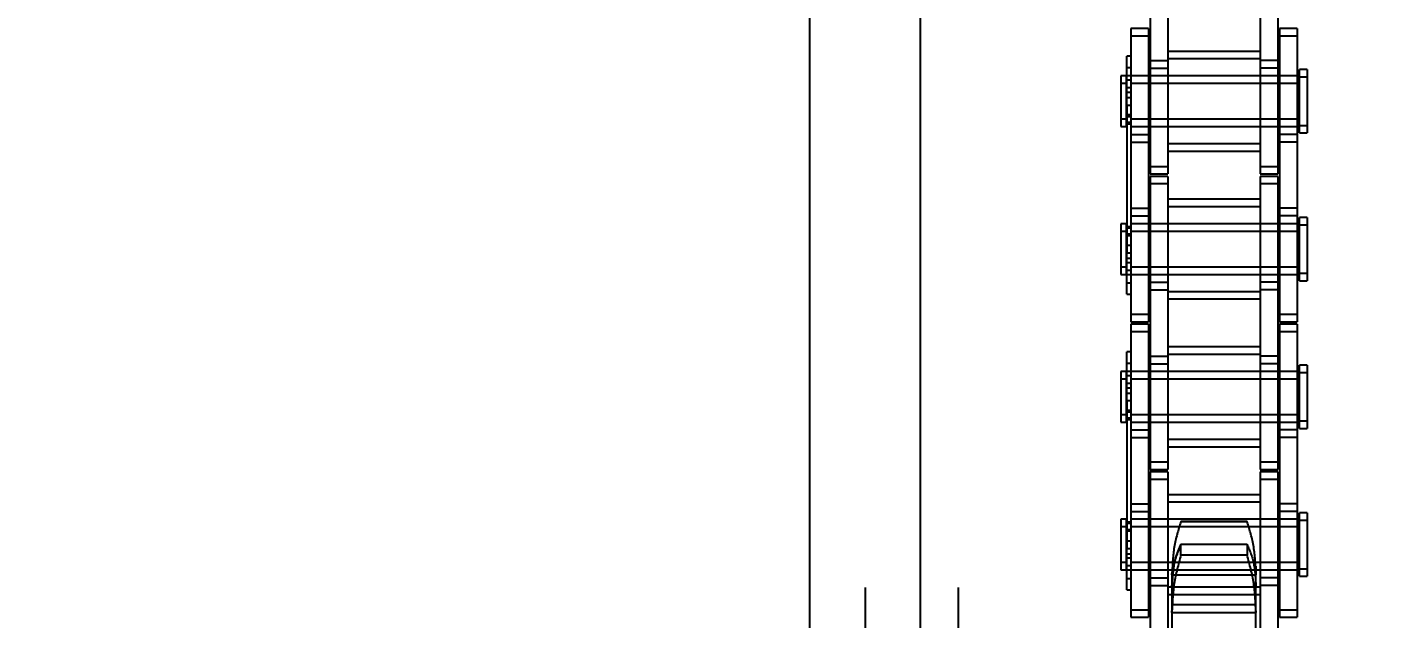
# Model space of a CAD drawing. Header units: metres. Extents: x 0 to 63075, y 0 to 44550.
# Drawn here: x 13701.7 to 13819.8, y 28350.6 to 28401.4 of the extents above; entities that cross this region are included whole.
import ezdxf

# ---------------------------------------------------------------- set-up
doc = ezdxf.new("R2010")
doc.units = ezdxf.units.M
doc.header["$LTSCALE"] = 75
doc.linetypes.add('HIDDEN2', pattern=[4.7625, 3.175, -1.5875])
for name, color, linetype in [('18_COTAS', 7, 'Continuous'), ('SDM', 7, 'Continuous'), ('SL4', 4, 'Continuous'), ('ST1', 7, 'HIDDEN2')]:
    doc.layers.add(name, color=color, linetype=linetype)
doc.styles.add('ROMANS', font='ROMANS.SHX')
doc.dimstyles.new('75___1-75', dxfattribs={"dimscale": 75, "dimtxt": 2.5, "dimasz": 2, "dimexe": 1.5, "dimexo": 1, "dimgap": 0.5, "dimtad": 1, "dimdec": 0, "dimzin": 12, "dimtxsty": 'ROMANS', "dimcen": 0, "dimclrd": 256, "dimclre": 256, "dimclrt": 3, "dimazin": 3, "dimtfac": 1, "dimtdec": 0, "dimtmove": 0, "dimatfit": 0, "dimfxl": 1, "dimlwd": -1, "dimlwe": -1, "dimarcsym": 0})

# ---------------------------------------------------------------- blocks, each defined once
blk = doc.blocks.new('*D27')
at = {"layer": '18_COTAS', "transparency": 16777216}
for p, q in [((12131.24, 27878.33), (12131.24, 30705.37)), ((13913.74, 30509.57), (13913.74, 30705.37)), ((11981.24, 30592.87), (11122.31, 30592.87)), ((13913.74, 30592.87), (12131.24, 30592.87)), ((14063.74, 30592.87), (14213.74, 30592.87))]:
    blk.add_line(p, q, dxfattribs=at)
for points in [[(11981.24, 30617.87), (11981.24, 30567.87), (12131.24, 30592.87)], [(14063.74, 30617.87), (14063.74, 30567.87), (13913.74, 30592.87)]]:
    blk.add_solid(points, dxfattribs=at)
at = {"layer": 'Defpoints', "color": 0, "transparency": 16777216}
for p in [(13913.74, 30592.87), (13913.74, 30434.57), (12131.24, 27803.33)]:
    blk.add_point(p, dxfattribs=at)
at = {"layer": '18_COTAS', "color": 3, "transparency": 16777216, "insert": (11476.78, 30724.12), "char_height": 187.5, "attachment_point": 5, "style": 'ROMANS'}
blk.add_mtext('1782', dxfattribs=at)
blk = doc.blocks.new('A$C429c7d53')
at = {"layer": 'SL4'}
for p, q in [((48.23, 2334.74), (48.23, 1009.76)), ((57.76, 1009.76), (57.76, 2334.74))]:
    blk.add_line(p, q, dxfattribs=at)
at = {"layer": 'ST1'}
for p, q in [((53, 2334.74), (53, 1009.76)), ((57.76, 1009.76), (57.76, 2334.74)), ((61, 2334.74), (61, 1009.76)), ((77.52, 1314.16), (77.52, 1307.81)), ((79.03, 1314.16), (79.03, 1307.81)), ((86.96, 1314.16), (86.96, 1307.81)), ((88.49, 1314.16), (88.49, 1307.81)), ((75.84, 1311.21), (75.84, 1310.56)), ((77.36, 1311.21), (75.84, 1311.21)), ((75.84, 1310.56), (75.84, 1301.46)), ((77.36, 1310.56), (75.84, 1310.56)), ((77.36, 1311.21), (77.36, 1310.56)), ((77.36, 1310.56), (77.36, 1301.46)), ((88.64, 1311.21), (88.64, 1310.56)), ((90.16, 1311.21), (88.64, 1311.21)), ((88.64, 1310.56), (88.64, 1301.46)), ((90.16, 1310.56), (88.64, 1310.56)), ((90.16, 1311.21), (90.16, 1310.56)), ((90.16, 1310.56), (90.16, 1301.46)), ((86.96, 1309.25), (79.03, 1309.25)), ((75.51, 1307.87), (75.51, 1308.84)), ((75.84, 1308.84), (75.51, 1308.84)), ((75.51, 1307.87), (75.84, 1307.87)), ((75.51, 1304.64), (75.51, 1307.87)), ((77.52, 1308.47), (79.03, 1308.47)), ((86.96, 1308.6), (79.03, 1308.6)), ((88.49, 1308.47), (86.96, 1308.47)), ((75, 1307.14), (75, 1306.48)), ((75.47, 1307.14), (75, 1307.14)), ((75.47, 1306.48), (75.47, 1307.14)), ((75.84, 1306.77), (75.47, 1306.77)), ((77.36, 1307.14), (75.51, 1307.14)), ((90.34, 1307.14), (75.84, 1307.14)), ((77.52, 1307.81), (79.03, 1307.81)), ((77.52, 1307.81), (77.52, 1298.72)), ((79.03, 1307.14), (77.52, 1307.14)), ((86.96, 1307.14), (79.03, 1307.14)), ((79.03, 1307.81), (79.03, 1298.72)), ((88.49, 1307.81), (86.96, 1307.81)), ((86.96, 1307.81), (86.96, 1298.72)), ((88.49, 1307.14), (86.96, 1307.14)), ((88.49, 1307.81), (88.49, 1298.72)), ((90.16, 1307.14), (88.64, 1307.14)), ((90.34, 1307.03), (90.34, 1307.69)), ((91, 1307.69), (90.34, 1307.69)), ((90.34, 1302.24), (90.34, 1307.03)), ((91, 1307.03), (90.34, 1307.03)), ((91, 1307.69), (91, 1307.03)), ((91, 1307.03), (91, 1302.24)), ((75, 1306.48), (75, 1302.79)), ((75.47, 1306.48), (75, 1306.48)), ((75.47, 1302.79), (75.47, 1306.48)), ((75.84, 1306.11), (75.47, 1306.11)), ((75.51, 1305.74), (75.84, 1305.74)), ((77.36, 1306.48), (75.84, 1306.48)), ((90.34, 1306.48), (75.84, 1306.48)), ((79.03, 1306.48), (77.52, 1306.48)), ((86.96, 1306.48), (79.03, 1306.48)), ((88.49, 1306.48), (86.96, 1306.48)), ((90.16, 1306.48), (88.64, 1306.48)), ((75.51, 1305.29), (75.84, 1305.29)), ((75.51, 1304.64), (75.51, 1291.94)), ((75.51, 1304.64), (75.84, 1304.64)), ((75, 1303.45), (75.47, 1303.45)), ((75.47, 1303.82), (75.84, 1303.82)), ((75.47, 1303.16), (75.84, 1303.16)), ((75.51, 1303.67), (75.84, 1303.67)), ((75.84, 1303.45), (77.36, 1303.45)), ((75.84, 1303.45), (90.34, 1303.45)), ((77.52, 1303.45), (79.03, 1303.45)), ((79.03, 1303.45), (86.96, 1303.45)), ((86.96, 1303.45), (88.49, 1303.45)), ((88.64, 1303.45), (90.16, 1303.45)), ((75, 1302.79), (75.47, 1302.79)), ((75.51, 1303.02), (75.84, 1303.02)), ((75.84, 1302.79), (77.36, 1302.79)), ((75.84, 1302.79), (90.34, 1302.79)), ((75.84, 1302.12), (77.36, 1302.12)), ((77.52, 1302.79), (79.03, 1302.79)), ((79.03, 1302.79), (86.96, 1302.79)), ((86.96, 1302.79), (88.49, 1302.79)), ((88.64, 1302.79), (90.16, 1302.79)), ((90.16, 1302.12), (88.64, 1302.12)), ((90.34, 1302.89), (91, 1302.89)), ((90.34, 1302.24), (91, 1302.24)), ((75.84, 1301.46), (77.36, 1301.46)), ((75.84, 1301.46), (75.84, 1295.11)), ((77.36, 1301.46), (77.36, 1295.11)), ((79.03, 1301.33), (86.96, 1301.33)), ((90.16, 1301.46), (88.64, 1301.46)), ((88.64, 1301.46), (88.64, 1295.11)), ((90.16, 1301.46), (90.16, 1295.11)), ((79.03, 1300.68), (86.96, 1300.68)), ((77.52, 1299.37), (79.03, 1299.37)), ((77.52, 1298.72), (79.03, 1298.72)), ((77.52, 1298.51), (77.52, 1297.86)), ((79.03, 1298.51), (77.52, 1298.51)), ((79.03, 1298.51), (79.03, 1297.86)), ((86.96, 1299.37), (88.49, 1299.37)), ((86.96, 1298.72), (88.49, 1298.72)), ((86.96, 1298.51), (86.96, 1297.86)), ((88.49, 1298.51), (86.96, 1298.51)), ((88.49, 1298.51), (88.49, 1297.86)), ((77.52, 1297.86), (77.52, 1288.76)), ((79.03, 1297.86), (77.52, 1297.86)), ((79.03, 1297.86), (79.03, 1288.76)), ((86.96, 1297.86), (86.96, 1288.76)), ((88.49, 1297.86), (86.96, 1297.86)), ((88.49, 1297.86), (88.49, 1288.76)), ((86.96, 1296.55), (79.03, 1296.55)), ((75.84, 1295.77), (77.36, 1295.77)), ((75.84, 1295.11), (77.36, 1295.11)), ((75.84, 1295.11), (75.84, 1286.02)), ((77.36, 1295.11), (77.36, 1286.02)), ((86.96, 1295.9), (79.03, 1295.9)), ((90.16, 1295.77), (88.64, 1295.77)), ((90.16, 1295.11), (88.64, 1295.11)), ((88.64, 1295.11), (88.64, 1286.02)), ((90.16, 1295.11), (90.16, 1286.02)), ((90.34, 1294.33), (90.34, 1294.99)), ((91, 1294.99), (90.34, 1294.99)), ((91, 1294.99), (91, 1294.33)), ((75, 1294.44), (75, 1293.78)), ((75.47, 1294.44), (75, 1294.44)), ((75, 1293.78), (75, 1290.09)), ((75.47, 1293.78), (75, 1293.78)), ((75.47, 1293.78), (75.47, 1294.44)), ((75.84, 1294.07), (75.47, 1294.07)), ((75.47, 1290.09), (75.47, 1293.78)), ((75.51, 1294.21), (75.84, 1294.21)), ((77.36, 1294.44), (75.84, 1294.44)), ((90.34, 1294.44), (75.84, 1294.44)), ((77.36, 1293.78), (75.84, 1293.78)), ((90.34, 1293.78), (75.84, 1293.78)), ((79.03, 1294.44), (77.52, 1294.44)), ((79.03, 1293.78), (77.52, 1293.78)), ((86.96, 1294.44), (79.03, 1294.44)), ((86.96, 1293.78), (79.03, 1293.78)), ((88.49, 1294.44), (86.96, 1294.44)), ((88.49, 1293.78), (86.96, 1293.78)), ((90.16, 1294.44), (88.64, 1294.44)), ((90.16, 1293.78), (88.64, 1293.78)), ((90.34, 1289.54), (90.34, 1294.33)), ((91, 1294.33), (90.34, 1294.33)), ((91, 1294.33), (91, 1289.54)), ((75.84, 1293.41), (75.47, 1293.41)), ((75.51, 1293.56), (75.84, 1293.56)), ((75.51, 1292.59), (75.84, 1292.59)), ((75.51, 1291.94), (75.84, 1291.94)), ((75.51, 1288.38), (75.51, 1291.94)), ((75.51, 1291.48), (75.84, 1291.48)), ((75, 1290.75), (75.47, 1290.75)), ((75.47, 1291.12), (75.84, 1291.12)), ((75.47, 1290.46), (75.84, 1290.46)), ((75.84, 1290.75), (77.36, 1290.75)), ((75.84, 1290.75), (90.34, 1290.75)), ((77.52, 1290.75), (79.03, 1290.75)), ((79.03, 1290.75), (86.96, 1290.75)), ((86.96, 1290.75), (88.49, 1290.75)), ((88.64, 1290.75), (90.16, 1290.75)), ((90.34, 1290.19), (91, 1290.19)), ((75, 1290.09), (75.47, 1290.09)), ((75.51, 1290.09), (77.36, 1290.09)), ((75.51, 1289.36), (75.84, 1289.36)), ((75.84, 1290.09), (90.34, 1290.09)), ((77.52, 1290.09), (79.03, 1290.09)), ((77.52, 1289.42), (79.03, 1289.42)), ((79.03, 1290.09), (86.96, 1290.09)), ((86.96, 1290.09), (88.49, 1290.09)), ((88.49, 1289.42), (86.96, 1289.42)), ((88.64, 1290.09), (90.16, 1290.09)), ((90.34, 1289.54), (91, 1289.54)), ((75.51, 1288.38), (75.84, 1288.38)), ((77.52, 1288.76), (79.03, 1288.76)), ((77.52, 1288.76), (77.52, 1282.41)), ((79.03, 1288.63), (86.96, 1288.63)), ((79.03, 1287.98), (86.96, 1287.98)), ((79.03, 1288.76), (79.03, 1282.41)), ((88.49, 1288.76), (86.96, 1288.76)), ((86.96, 1288.76), (86.96, 1282.41)), ((88.49, 1288.76), (88.49, 1282.41)), ((75.84, 1286.67), (77.36, 1286.67)), ((88.64, 1286.67), (90.16, 1286.67)), ((75.84, 1286.02), (77.36, 1286.02)), ((75.84, 1285.81), (75.84, 1285.16)), ((77.36, 1285.81), (75.84, 1285.81)), ((77.36, 1285.81), (77.36, 1285.16)), ((88.64, 1286.02), (90.16, 1286.02)), ((88.64, 1285.81), (88.64, 1285.16)), ((90.16, 1285.81), (88.64, 1285.81)), ((90.16, 1285.81), (90.16, 1285.16)), ((75.84, 1285.16), (75.84, 1276.06)), ((77.36, 1285.16), (75.84, 1285.16)), ((77.36, 1285.16), (77.36, 1276.06)), ((88.64, 1285.16), (88.64, 1276.06)), ((90.16, 1285.16), (88.64, 1285.16)), ((90.16, 1285.16), (90.16, 1276.06)), ((75.51, 1282.47), (75.51, 1283.44)), ((75.84, 1283.44), (75.51, 1283.44)), ((77.52, 1283.07), (79.03, 1283.07)), ((86.96, 1283.85), (79.03, 1283.85)), ((86.96, 1283.2), (79.03, 1283.2)), ((88.49, 1283.07), (86.96, 1283.07)), ((75.51, 1282.47), (75.84, 1282.47)), ((75.51, 1279.24), (75.51, 1282.47)), ((77.52, 1282.41), (79.03, 1282.41)), ((77.52, 1282.41), (77.52, 1273.32)), ((79.03, 1282.41), (79.03, 1273.32)), ((88.49, 1282.41), (86.96, 1282.41)), ((86.96, 1282.41), (86.96, 1273.32)), ((88.49, 1282.41), (88.49, 1273.32)), ((90.34, 1281.63), (90.34, 1282.29)), ((91, 1282.29), (90.34, 1282.29)), ((91, 1282.29), (91, 1281.63)), ((75, 1281.74), (75, 1281.08)), ((75.47, 1281.74), (75, 1281.74)), ((75, 1281.08), (75, 1277.39)), ((75.47, 1281.08), (75, 1281.08)), ((75.47, 1281.08), (75.47, 1281.74)), ((75.84, 1281.37), (75.47, 1281.37)), ((75.47, 1277.39), (75.47, 1281.08)), ((75.84, 1280.71), (75.47, 1280.71)), ((77.36, 1281.74), (75.51, 1281.74)), ((90.34, 1281.74), (75.84, 1281.74)), ((77.36, 1281.08), (75.84, 1281.08)), ((90.34, 1281.08), (75.84, 1281.08)), ((79.03, 1281.74), (77.52, 1281.74)), ((79.03, 1281.08), (77.52, 1281.08)), ((86.96, 1281.74), (79.03, 1281.74)), ((86.96, 1281.08), (79.03, 1281.08)), ((88.49, 1281.74), (86.96, 1281.74)), ((88.49, 1281.08), (86.96, 1281.08)), ((90.16, 1281.74), (88.64, 1281.74)), ((90.16, 1281.08), (88.64, 1281.08)), ((90.34, 1276.84), (90.34, 1281.63)), ((91, 1281.63), (90.34, 1281.63)), ((91, 1281.63), (91, 1276.84)), ((75.51, 1280.34), (75.84, 1280.34)), ((75.51, 1279.89), (75.84, 1279.89)), ((75.47, 1278.42), (75.84, 1278.42)), ((75.51, 1279.24), (75.84, 1279.24)), ((75.51, 1279.24), (75.51, 1266.54)), ((75, 1278.05), (75.47, 1278.05)), ((75, 1277.39), (75.47, 1277.39)), ((75.47, 1277.76), (75.84, 1277.76)), ((75.51, 1278.27), (75.84, 1278.27)), ((75.51, 1277.62), (75.84, 1277.62)), ((75.84, 1278.05), (77.36, 1278.05)), ((75.84, 1278.05), (90.34, 1278.05)), ((75.84, 1277.39), (77.36, 1277.39)), ((75.84, 1277.39), (90.34, 1277.39)), ((77.52, 1278.05), (79.03, 1278.05)), ((77.52, 1277.39), (79.03, 1277.39)), ((79.03, 1278.05), (86.96, 1278.05)), ((79.03, 1277.39), (86.96, 1277.39)), ((86.96, 1278.05), (88.49, 1278.05)), ((86.96, 1277.39), (88.49, 1277.39)), ((88.64, 1278.05), (90.16, 1278.05)), ((88.64, 1277.39), (90.16, 1277.39)), ((90.34, 1277.49), (91, 1277.49)), ((75.84, 1276.72), (77.36, 1276.72)), ((75.84, 1276.06), (77.36, 1276.06)), ((75.84, 1276.06), (75.84, 1269.71)), ((77.36, 1276.06), (77.36, 1269.71)), ((90.16, 1276.72), (88.64, 1276.72)), ((90.16, 1276.06), (88.64, 1276.06)), ((88.64, 1276.06), (88.64, 1269.71)), ((90.16, 1276.06), (90.16, 1269.71)), ((90.34, 1276.84), (91, 1276.84)), ((79.03, 1275.93), (86.96, 1275.93)), ((79.03, 1275.28), (86.96, 1275.28)), ((77.52, 1273.97), (79.03, 1273.97)), ((86.96, 1273.97), (88.49, 1273.97)), ((77.52, 1273.32), (79.03, 1273.32)), ((77.52, 1273.11), (77.52, 1272.46)), ((79.03, 1273.11), (77.52, 1273.11)), ((77.52, 1272.46), (77.52, 1263.36)), ((79.03, 1272.46), (77.52, 1272.46)), ((79.03, 1273.11), (79.03, 1272.46)), ((79.03, 1272.46), (79.03, 1263.36)), ((86.96, 1273.32), (88.49, 1273.32)), ((86.96, 1273.11), (86.96, 1272.46)), ((88.49, 1273.11), (86.96, 1273.11)), ((86.96, 1272.46), (86.96, 1263.36)), ((88.49, 1272.46), (86.96, 1272.46)), ((88.49, 1273.11), (88.49, 1272.46)), ((88.49, 1272.46), (88.49, 1263.36)), ((75.84, 1270.37), (77.36, 1270.37)), ((86.96, 1271.15), (79.03, 1271.15)), ((86.96, 1270.5), (79.03, 1270.5)), ((90.16, 1270.37), (88.64, 1270.37)), ((75, 1269.04), (75, 1268.38)), ((75.47, 1269.04), (75, 1269.04)), ((75.47, 1268.38), (75.47, 1269.04)), ((75.84, 1269.71), (77.36, 1269.71)), ((75.84, 1269.71), (75.84, 1260.62)), ((77.36, 1269.04), (75.84, 1269.04)), ((90.34, 1269.04), (75.84, 1269.04)), ((77.36, 1269.71), (77.36, 1260.62)), ((79.03, 1269.04), (77.52, 1269.04)), ((86.96, 1269.04), (79.03, 1269.04)), ((88.49, 1269.04), (86.96, 1269.04)), ((90.16, 1269.71), (88.64, 1269.71)), ((88.64, 1269.71), (88.64, 1260.62)), ((90.16, 1269.04), (88.64, 1269.04)), ((90.16, 1269.71), (90.16, 1260.62)), ((90.34, 1268.93), (90.34, 1269.59)), ((91, 1269.59), (90.34, 1269.59)), ((90.34, 1264.14), (90.34, 1268.93)), ((91, 1268.93), (90.34, 1268.93)), ((91, 1269.59), (91, 1268.93)), ((91, 1268.93), (91, 1264.14)), ((75, 1268.38), (75, 1264.69)), ((75.47, 1268.38), (75, 1268.38)), ((75.84, 1268.67), (75.47, 1268.67)), ((75.47, 1264.69), (75.47, 1268.38)), ((75.84, 1268.01), (75.47, 1268.01)), ((75.51, 1268.81), (75.84, 1268.81)), ((75.51, 1268.16), (75.84, 1268.16)), ((77.36, 1268.38), (75.84, 1268.38)), ((90.34, 1268.38), (75.84, 1268.38)), ((79.03, 1268.38), (77.52, 1268.38)), ((86.96, 1268.38), (79.03, 1268.38)), ((80.16, 1268.84), (80.16, 1268.86)), ((80.16, 1268.86), (85.84, 1268.86)), ((85.84, 1268.84), (80.16, 1268.84)), ((85.84, 1268.86), (85.84, 1268.84)), ((88.49, 1268.38), (86.96, 1268.38)), ((90.16, 1268.38), (88.64, 1268.38)), ((75.51, 1267.19), (75.84, 1267.19)), ((80.16, 1265.96), (80.16, 1266.9)), ((80.16, 1266.9), (85.84, 1266.9)), ((85.84, 1266.9), (85.84, 1265.96)), ((75.47, 1265.72), (75.84, 1265.72)), ((75.51, 1266.54), (75.84, 1266.54)), ((75.51, 1262.98), (75.51, 1266.54)), ((75.51, 1266.08), (75.84, 1266.08)), ((85.84, 1265.96), (80.16, 1265.96)), ((75, 1265.35), (75.47, 1265.35)), ((75, 1264.69), (75.47, 1264.69)), ((75.47, 1265.06), (75.84, 1265.06)), ((75.51, 1264.69), (77.36, 1264.69)), ((75.84, 1265.35), (77.36, 1265.35)), ((75.84, 1265.35), (90.34, 1265.35)), ((75.84, 1264.69), (90.34, 1264.69)), ((77.52, 1265.35), (79.03, 1265.35)), ((77.52, 1264.69), (79.03, 1264.69)), ((79.03, 1265.35), (86.96, 1265.35)), ((79.03, 1264.69), (86.96, 1264.69)), ((79.39, 1264.53), (79.39, 1264.39)), ((79.39, 1264.39), (79.39, 1264.26)), ((79.39, 1264.26), (79.39, 1264.39)), ((79.39, 1264.26), (86.6, 1264.26)), ((79.39, 1264.26), (79.39, 1263.33)), ((86.55, 1265), (86.6, 1264.39)), ((86.6, 1265.01), (86.6, 1264.53)), ((86.6, 1264.39), (86.6, 1264.53)), ((86.6, 1264.26), (86.6, 1264.39)), ((86.6, 1264.39), (86.6, 1264.26)), ((86.6, 1263.33), (86.6, 1264.26)), ((86.96, 1265.35), (88.49, 1265.35)), ((86.96, 1264.69), (88.49, 1264.69)), ((88.64, 1265.35), (90.16, 1265.35)), ((88.64, 1264.69), (90.16, 1264.69)), ((90.34, 1264.79), (91, 1264.79)), ((75.51, 1263.96), (75.84, 1263.96)), ((77.52, 1264.02), (79.03, 1264.02)), ((77.52, 1263.36), (79.03, 1263.36)), ((77.52, 1263.36), (77.52, 1257.01)), ((79.03, 1263.23), (86.96, 1263.23)), ((79.03, 1263.36), (79.03, 1257.01)), ((79.39, 1263.33), (79.39, 1261.17)), ((79.39, 1263.22), (86.6, 1263.22)), ((86.6, 1261.17), (86.6, 1263.33)), ((88.49, 1264.02), (86.96, 1264.02)), ((88.49, 1263.36), (86.96, 1263.36)), ((86.96, 1263.36), (86.96, 1257.01)), ((88.49, 1263.36), (88.49, 1257.01)), ((90.34, 1264.14), (91, 1264.14)), ((75.51, 1262.98), (75.84, 1262.98)), ((79.03, 1262.58), (86.96, 1262.58)), ((75.84, 1261.27), (77.36, 1261.27)), ((79.39, 1261.72), (86.6, 1261.72)), ((79.39, 1261.17), (79.39, 1261.04)), ((79.39, 1261.04), (79.39, 1261.17)), ((79.39, 1261.04), (86.6, 1261.04)), ((79.39, 1261.04), (79.39, 1258.12)), ((86.6, 1261.04), (86.6, 1261.17)), ((86.6, 1261.17), (86.6, 1261.04)), ((86.6, 1258.12), (86.6, 1261.04)), ((88.64, 1261.27), (90.16, 1261.27)), ((75.84, 1260.62), (77.36, 1260.62)), ((88.64, 1260.62), (90.16, 1260.62))]:
    blk.add_line(p, q, dxfattribs=at)
for points, knots in [([(80.16, 1268.84), (79.93, 1268.12), (79.5, 1266.73), (79.43, 1265.15), (79.39, 1264.39)], [0, 0, 0, 0, 0.515254, 1, 1, 1, 1]), ([(86.6, 1264.39), (86.57, 1265.15), (86.5, 1266.73), (86.07, 1268.12), (85.84, 1268.84)], [0, 0, 0, 0, 0.4847248, 1, 1, 1, 1]), ([(79.39, 1263.33), (79.43, 1263.98), (79.5, 1265.32), (79.93, 1266.36), (80.16, 1266.9)], [0, 0, 0, 0, 0.484736, 1, 1, 1, 1]), ([(80.16, 1266.9), (79.93, 1266.36), (79.5, 1265.32), (79.43, 1263.98), (79.39, 1263.33)], [0, 0, 0, 0, 0.515264, 1, 1, 1, 1]), ([(85.84, 1266.9), (86.07, 1266.36), (86.5, 1265.32), (86.57, 1263.98), (86.6, 1263.33)], [0, 0, 0, 0, 0.515264, 1, 1, 1, 1]), ([(80.16, 1265.96), (79.93, 1265.15), (79.5, 1263.59), (79.43, 1261.96), (79.39, 1261.17)], [0, 0, 0, 0, 0.515256, 1, 1, 1, 1]), ([(86.6, 1261.17), (86.57, 1261.96), (86.5, 1263.59), (86.07, 1265.15), (85.84, 1265.96)], [0, 0, 0, 0, 0.484722, 1, 1, 1, 1])]:
    blk.add_open_spline(points, degree=3, knots=knots, dxfattribs=at)

msp = doc.modelspace()

# ---------------------------------------------------------------- block references
at = {"layer": 'SDM'}
msp.add_blockref('A$C429c7d53', (13720.74, 27090.07), dxfattribs=at)

# ---------------------------------------------------------------- dimensions: what is measured, and where the dimension line sits
at = {"layer": '18_COTAS'}
dim = msp.add_linear_dim(base=(13913.73996451, 30592.87116724), p1=(12131.23996451, 27803.3334565), p2=(13913.73996451, 30434.56595658), dimstyle='75___1-75', dxfattribs=at)
dim.commit()
dim.dimension.update_dxf_attribs({"geometry": '*D27', "text_midpoint": (11476.77567879, 30592.87116724), "dimtype": 160})

doc.saveas('drawing.dxf')
